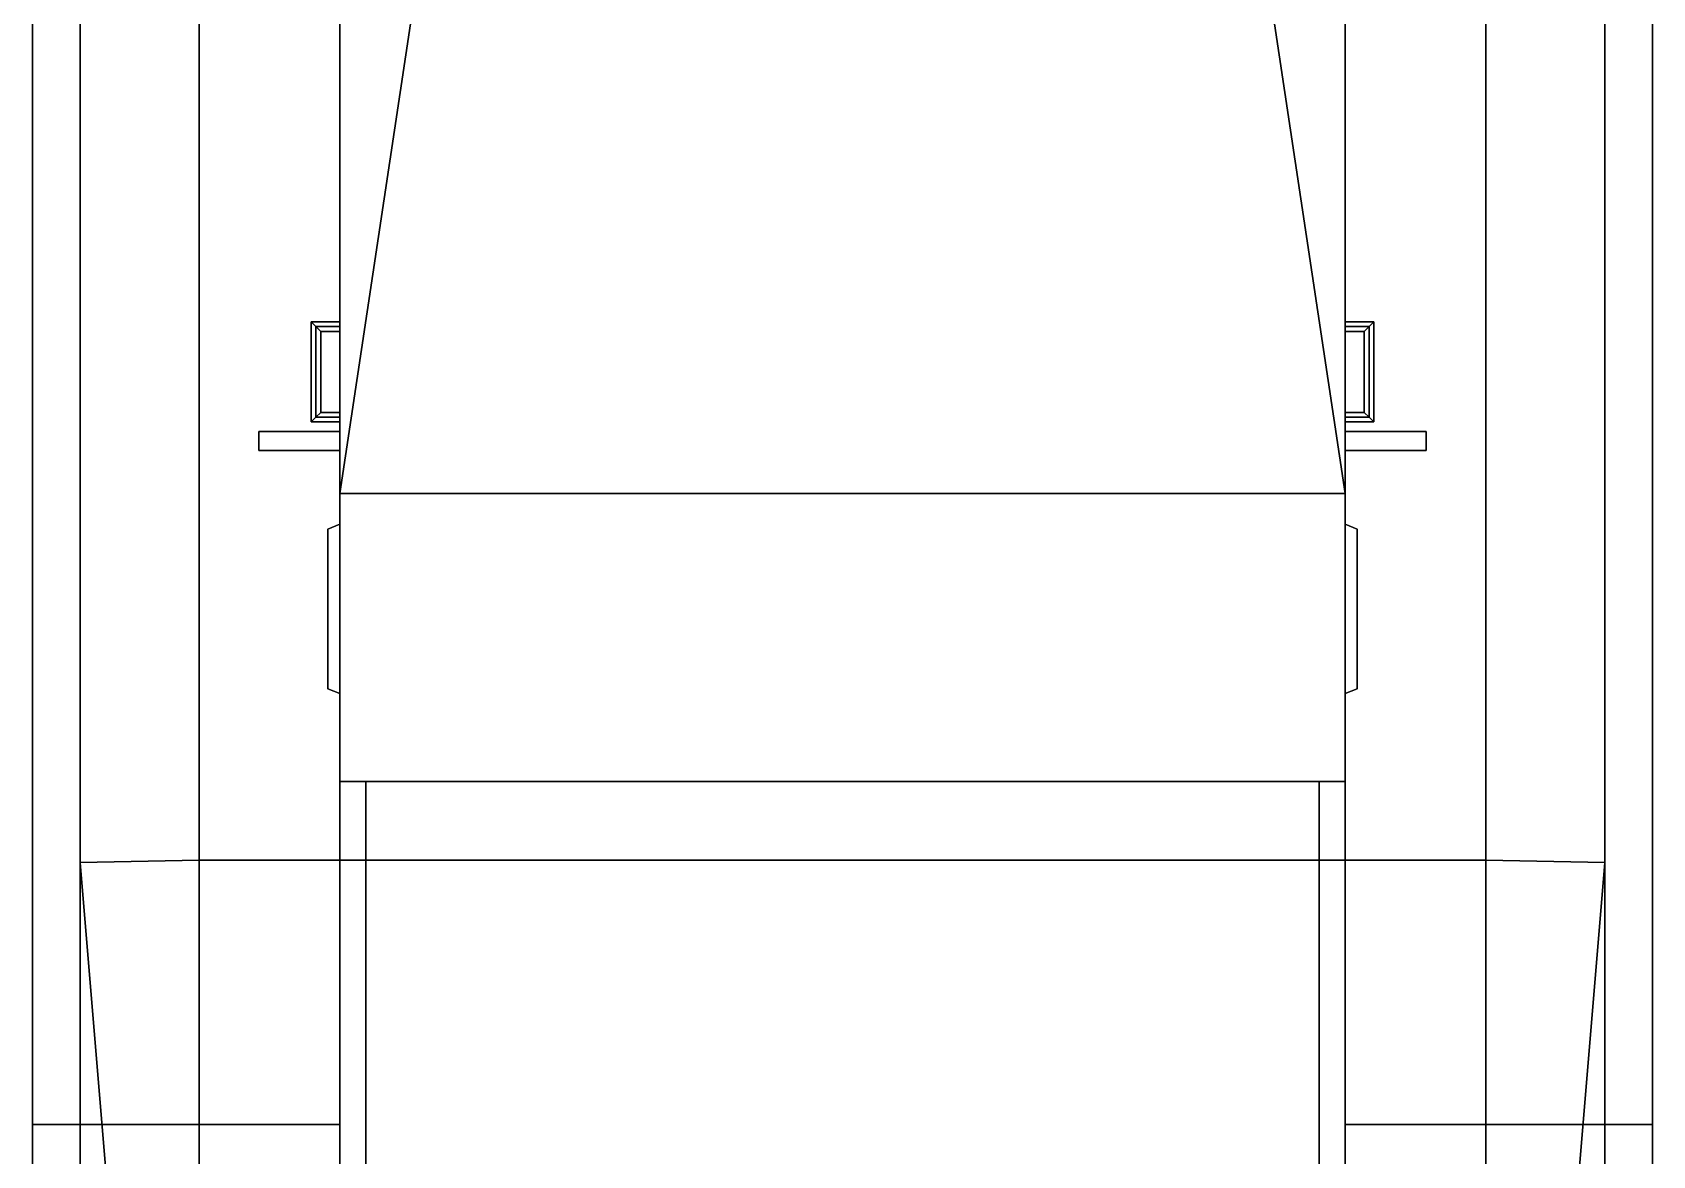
# Model space of a CAD drawing. Extents: x -3.4 to 3.4, y -22.9 to 23.6.
# Drawn here: x -3.4 to 3.4, y -8.42 to -3.71 of the extents above; entities that cross this region are included whole.
import ezdxf

# ---------------------------------------------------------------- set-up
doc = ezdxf.new("R2010")
doc.units = 0
doc.layers.get('0').update_dxf_attribs({"linetype": 'CONTINUOUS'})
doc.layers.add('SUPERSTRUCTURE', color=3, linetype='CONTINUOUS')

msp = doc.modelspace()

# ---------------------------------------------------------------- linework, layer by layer
for points in [[(-2.7, 12.33, -1.51), (-2.7, -7.18, -1.51), (-3.2, -7.19, -1.26), (-3.2, 10.5, -1.26)], [(2.7, 12.33, -1.51), (2.7, -7.18, -1.51), (-2.7, -7.18, -1.51), (-2.7, 12.33, -1.51)], [(3.2, 10.5, -1.26), (3.2, -7.19, -1.26), (2.7, -7.18, -1.51), (2.7, 12.33, -1.51)], [(-3.2, 10.5, 0.58), (-3.2, -8.29, 0.86), (-3.4, -8.29, 0.86), (-3.4, 10.5, 0.58)], [(-3.4, 10.5, 0.78), (-3.4, -8.29, 1.06), (-3.2, -8.29, 1.06), (-3.2, 10.5, 0.78)], [(-3.4, 10.5, 0.58), (-3.4, -8.29, 0.86), (-3.4, -8.29, 1.06), (-3.4, 10.5, 0.78)], [(-3.2, 10.5), (-3.2, -8.29), (-3.2, -8.29, 0.86), (-3.2, 10.5, 0.58)], [(-3.2, 10.5, 0.82), (-3.2, -8.29, 1.1), (-2.11, -8.29, 1.1), (-2.11, 10.5, 0.82)], [(-3.2, -7.19, -1.26), (-3.2, -8.29), (-3.2, 10.5), (-3.2, 10.5, -1.26)], [(-3.2, 10.5, 0.78), (-3.2, -8.29, 1.06), (-3.2, -8.29, 1.1), (-3.2, 10.5, 0.82)], [(2.11, 10.5, 0.82), (2.11, -8.29, 1.1), (3.2, -8.29, 1.1), (3.2, 10.5, 0.82)], [(3.2, -8.29, 0.86), (3.2, -8.29), (3.2, 10.5), (3.2, 10.5, 0.58)], [(3.4, 10.5, 0.58), (3.4, -8.29, 0.86), (3.2, -8.29, 0.86), (3.2, 10.5, 0.58)], [(3.2, 10.5, 0.78), (3.2, -8.29, 1.06), (3.4, -8.29, 1.06), (3.4, 10.5, 0.78)], [(3.2, 10.5), (3.2, -8.29), (3.2, -7.19, -1.26), (3.2, 10.5, -1.26)], [(3.2, 10.5, 0.82), (3.2, -8.29, 1.1), (3.2, -8.29, 1.06), (3.2, 10.5, 0.78)], [(3.4, -8.29, 1.06), (3.4, -8.29, 0.86), (3.4, 10.5, 0.58), (3.4, 10.5, 0.78)], [(-2.21, -4.94, 2.51), (-2.23, -4.92, 2.53), (-2.11, -4.92, 2.53), (-2.11, -4.94, 2.51)], [(-2.23, -4.92, 2.53), (-2.21, -4.94, 2.51), (-2.21, -5.32, 2.51), (-2.23, -5.34, 2.53)], [(-2.23, -4.92, 2.33), (-2.21, -4.94, 2.31), (-2.21, -5.32, 2.31), (-2.23, -5.34, 2.33)], [(-2.21, -4.94, 2.35), (-2.23, -4.92, 2.33), (-2.23, -5.34, 2.33), (-2.21, -5.32, 2.35)], [(-2.23, -4.92, 2.33), (-2.21, -4.94, 2.35), (-2.11, -4.94, 2.35), (-2.11, -4.92, 2.33)], [(-2.21, -4.94, 2.31), (-2.23, -4.92, 2.33), (-2.11, -4.92, 2.33), (-2.11, -4.94, 2.31)], [(-2.23, -4.92, 2.73), (-2.21, -4.94, 2.71), (-2.21, -5.32, 2.71), (-2.23, -5.34, 2.73)], [(-2.21, -4.94, 2.75), (-2.23, -4.92, 2.73), (-2.23, -5.34, 2.73), (-2.21, -5.32, 2.75)], [(-2.23, -4.92, 2.73), (-2.21, -4.94, 2.75), (-2.11, -4.94, 2.75), (-2.11, -4.92, 2.73)], [(-2.21, -4.94, 2.71), (-2.23, -4.92, 2.73), (-2.11, -4.92, 2.73), (-2.11, -4.94, 2.71)], [(-2.23, -4.92, 2.53), (-2.21, -4.94, 2.55), (-2.11, -4.94, 2.55), (-2.11, -4.92, 2.53)], [(-2.21, -4.94, 2.55), (-2.23, -4.92, 2.53), (-2.23, -5.34, 2.53), (-2.21, -5.32, 2.55)], [(-2.21, -4.94, 2.91), (-2.23, -4.92, 2.93), (-2.11, -4.92, 2.93), (-2.11, -4.94, 2.91)], [(-2.23, -4.92, 2.93), (-2.21, -4.94, 2.95), (-2.11, -4.94, 2.95), (-2.11, -4.92, 2.93)], [(-2.21, -4.94, 2.95), (-2.23, -4.92, 2.93), (-2.23, -5.34, 2.93), (-2.21, -5.32, 2.95)], [(-2.23, -4.92, 2.93), (-2.21, -4.94, 2.91), (-2.21, -5.32, 2.91), (-2.23, -5.34, 2.93)], [(-2.23, -4.92, 1.73), (-2.21, -4.94, 1.71), (-2.21, -5.32, 1.71), (-2.23, -5.34, 1.73)], [(-2.21, -4.94, 1.71), (-2.23, -4.92, 1.73), (-2.11, -4.92, 1.73), (-2.11, -4.94, 1.71)], [(-2.21, -4.94, 1.51), (-2.23, -4.92, 1.53), (-2.11, -4.92, 1.53), (-2.11, -4.94, 1.51)], [(-2.23, -4.92, 1.53), (-2.21, -4.94, 1.55), (-2.11, -4.94, 1.55), (-2.11, -4.92, 1.53)], [(-2.21, -4.94, 1.55), (-2.23, -4.92, 1.53), (-2.23, -5.34, 1.53), (-2.21, -5.32, 1.55)], [(-2.23, -4.92, 1.53), (-2.21, -4.94, 1.51), (-2.21, -5.32, 1.51), (-2.23, -5.34, 1.53)], [(-2.23, -4.92, 2.13), (-2.21, -4.94, 2.11), (-2.21, -5.32, 2.11), (-2.23, -5.34, 2.13)], [(-2.21, -4.94, 2.15), (-2.23, -4.92, 2.13), (-2.23, -5.34, 2.13), (-2.21, -5.32, 2.15)], [(-2.23, -4.92, 2.13), (-2.21, -4.94, 2.15), (-2.11, -4.94, 2.15), (-2.11, -4.92, 2.13)], [(-2.21, -4.94, 2.11), (-2.23, -4.92, 2.13), (-2.11, -4.92, 2.13), (-2.11, -4.94, 2.11)], [(-2.21, -4.94, 1.75), (-2.23, -4.92, 1.73), (-2.23, -5.34, 1.73), (-2.21, -5.32, 1.75)], [(-2.23, -4.92, 1.73), (-2.21, -4.94, 1.75), (-2.11, -4.94, 1.75), (-2.11, -4.92, 1.73)], [(-2.21, -4.94, 1.91), (-2.23, -4.92, 1.93), (-2.11, -4.92, 1.93), (-2.11, -4.94, 1.91)], [(-2.23, -4.92, 1.93), (-2.21, -4.94, 1.95), (-2.11, -4.94, 1.95), (-2.11, -4.92, 1.93)], [(-2.21, -4.94, 1.95), (-2.23, -4.92, 1.93), (-2.23, -5.34, 1.93), (-2.21, -5.32, 1.95)], [(-2.23, -4.92, 1.93), (-2.21, -4.94, 1.91), (-2.21, -5.32, 1.91), (-2.23, -5.34, 1.93)], [(-2.23, -4.92, 1.33), (-2.21, -4.94, 1.31), (-2.21, -5.32, 1.31), (-2.23, -5.34, 1.33)], [(-2.21, -4.94, 1.35), (-2.23, -4.92, 1.33), (-2.23, -5.34, 1.33), (-2.21, -5.32, 1.35)], [(-2.23, -4.92, 1.33), (-2.21, -4.94, 1.35), (-2.11, -4.94, 1.35), (-2.11, -4.92, 1.33)], [(-2.21, -4.94, 1.31), (-2.23, -4.92, 1.33), (-2.11, -4.92, 1.33), (-2.11, -4.94, 1.31)], [(-2.21, -4.94, 1.11), (-2.23, -4.92, 1.13), (-2.11, -4.92, 1.13), (-2.11, -4.94, 1.11)], [(-2.23, -4.92, 1.13), (-2.21, -4.94, 1.15), (-2.11, -4.94, 1.15), (-2.11, -4.92, 1.13)], [(-2.21, -4.94, 1.15), (-2.23, -4.92, 1.13), (-2.23, -5.34, 1.13), (-2.21, -5.32, 1.15)], [(-2.23, -4.92, 1.13), (-2.21, -4.94, 1.11), (-2.21, -5.32, 1.11), (-2.23, -5.34, 1.13)], [(-2.19, -4.96, 2.53), (-2.21, -4.94, 2.51), (-2.11, -4.94, 2.51), (-2.11, -4.96, 2.53)], [(-2.21, -4.94, 2.51), (-2.19, -4.96, 2.53), (-2.19, -5.3, 2.53), (-2.21, -5.32, 2.51)], [(-2.21, -4.94, 2.31), (-2.19, -4.96, 2.33), (-2.19, -5.3, 2.33), (-2.21, -5.32, 2.31)], [(-2.19, -4.96, 2.33), (-2.21, -4.94, 2.35), (-2.21, -5.32, 2.35), (-2.19, -5.3, 2.33)], [(-2.21, -4.94, 2.35), (-2.19, -4.96, 2.33), (-2.11, -4.96, 2.33), (-2.11, -4.94, 2.35)], [(-2.19, -4.96, 2.33), (-2.21, -4.94, 2.31), (-2.11, -4.94, 2.31), (-2.11, -4.96, 2.33)], [(-2.21, -4.94, 2.71), (-2.19, -4.96, 2.73), (-2.19, -5.3, 2.73), (-2.21, -5.32, 2.71)], [(-2.19, -4.96, 2.73), (-2.21, -4.94, 2.75), (-2.21, -5.32, 2.75), (-2.19, -5.3, 2.73)], [(-2.21, -4.94, 2.75), (-2.19, -4.96, 2.73), (-2.11, -4.96, 2.73), (-2.11, -4.94, 2.75)], [(-2.19, -4.96, 2.73), (-2.21, -4.94, 2.71), (-2.11, -4.94, 2.71), (-2.11, -4.96, 2.73)], [(-2.21, -4.94, 2.55), (-2.19, -4.96, 2.53), (-2.11, -4.96, 2.53), (-2.11, -4.94, 2.55)], [(-2.19, -4.96, 2.53), (-2.21, -4.94, 2.55), (-2.21, -5.32, 2.55), (-2.19, -5.3, 2.53)], [(-2.19, -4.96, 2.93), (-2.21, -4.94, 2.91), (-2.11, -4.94, 2.91), (-2.11, -4.96, 2.93)], [(-2.21, -4.94, 2.95), (-2.19, -4.96, 2.93), (-2.11, -4.96, 2.93), (-2.11, -4.94, 2.95)], [(-2.19, -4.96, 2.93), (-2.21, -4.94, 2.95), (-2.21, -5.32, 2.95), (-2.19, -5.3, 2.93)], [(-2.21, -4.94, 2.91), (-2.19, -4.96, 2.93), (-2.19, -5.3, 2.93), (-2.21, -5.32, 2.91)], [(-2.21, -4.94, 1.71), (-2.19, -4.96, 1.73), (-2.19, -5.3, 1.73), (-2.21, -5.32, 1.71)], [(-2.19, -4.96, 1.73), (-2.21, -4.94, 1.71), (-2.11, -4.94, 1.71), (-2.11, -4.96, 1.73)], [(-2.19, -4.96, 1.53), (-2.21, -4.94, 1.51), (-2.11, -4.94, 1.51), (-2.11, -4.96, 1.53)], [(-2.21, -4.94, 1.55), (-2.19, -4.96, 1.53), (-2.11, -4.96, 1.53), (-2.11, -4.94, 1.55)], [(-2.19, -4.96, 1.53), (-2.21, -4.94, 1.55), (-2.21, -5.32, 1.55), (-2.19, -5.3, 1.53)], [(-2.21, -4.94, 1.51), (-2.19, -4.96, 1.53), (-2.19, -5.3, 1.53), (-2.21, -5.32, 1.51)], [(-2.21, -4.94, 2.11), (-2.19, -4.96, 2.13), (-2.19, -5.3, 2.13), (-2.21, -5.32, 2.11)], [(-2.19, -4.96, 2.13), (-2.21, -4.94, 2.15), (-2.21, -5.32, 2.15), (-2.19, -5.3, 2.13)], [(-2.21, -4.94, 2.15), (-2.19, -4.96, 2.13), (-2.11, -4.96, 2.13), (-2.11, -4.94, 2.15)], [(-2.19, -4.96, 2.13), (-2.21, -4.94, 2.11), (-2.11, -4.94, 2.11), (-2.11, -4.96, 2.13)], [(-2.19, -4.96, 1.73), (-2.21, -4.94, 1.75), (-2.21, -5.32, 1.75), (-2.19, -5.3, 1.73)], [(-2.21, -4.94, 1.75), (-2.19, -4.96, 1.73), (-2.11, -4.96, 1.73), (-2.11, -4.94, 1.75)], [(-2.19, -4.96, 1.93), (-2.21, -4.94, 1.91), (-2.11, -4.94, 1.91), (-2.11, -4.96, 1.93)], [(-2.21, -4.94, 1.95), (-2.19, -4.96, 1.93), (-2.11, -4.96, 1.93), (-2.11, -4.94, 1.95)], [(-2.19, -4.96, 1.93), (-2.21, -4.94, 1.95), (-2.21, -5.32, 1.95), (-2.19, -5.3, 1.93)], [(-2.21, -4.94, 1.91), (-2.19, -4.96, 1.93), (-2.19, -5.3, 1.93), (-2.21, -5.32, 1.91)], [(-2.21, -4.94, 1.31), (-2.19, -4.96, 1.33), (-2.19, -5.3, 1.33), (-2.21, -5.32, 1.31)], [(-2.19, -4.96, 1.33), (-2.21, -4.94, 1.35), (-2.21, -5.32, 1.35), (-2.19, -5.3, 1.33)], [(-2.21, -4.94, 1.35), (-2.19, -4.96, 1.33), (-2.11, -4.96, 1.33), (-2.11, -4.94, 1.35)], [(-2.19, -4.96, 1.33), (-2.21, -4.94, 1.31), (-2.11, -4.94, 1.31), (-2.11, -4.96, 1.33)], [(-2.19, -4.96, 1.13), (-2.21, -4.94, 1.11), (-2.11, -4.94, 1.11), (-2.11, -4.96, 1.13)], [(-2.21, -4.94, 1.15), (-2.19, -4.96, 1.13), (-2.11, -4.96, 1.13), (-2.11, -4.94, 1.15)], [(-2.19, -4.96, 1.13), (-2.21, -4.94, 1.15), (-2.21, -5.32, 1.15), (-2.19, -5.3, 1.13)], [(-2.21, -4.94, 1.11), (-2.19, -4.96, 1.13), (-2.19, -5.3, 1.13), (-2.21, -5.32, 1.11)], [(2.23, -4.92, 2.53), (2.21, -4.94, 2.51), (2.11, -4.94, 2.51), (2.11, -4.92, 2.53)], [(2.23, -4.92, 1.13), (2.21, -4.94, 1.11), (2.11, -4.94, 1.11), (2.11, -4.92, 1.13)], [(2.21, -4.94, 1.15), (2.23, -4.92, 1.13), (2.11, -4.92, 1.13), (2.11, -4.94, 1.15)], [(2.21, -4.94, 1.35), (2.23, -4.92, 1.33), (2.11, -4.92, 1.33), (2.11, -4.94, 1.35)], [(2.23, -4.92, 1.33), (2.21, -4.94, 1.31), (2.11, -4.94, 1.31), (2.11, -4.92, 1.33)], [(2.23, -4.92, 1.93), (2.21, -4.94, 1.91), (2.11, -4.94, 1.91), (2.11, -4.92, 1.93)], [(2.21, -4.94, 1.95), (2.23, -4.92, 1.93), (2.11, -4.92, 1.93), (2.11, -4.94, 1.95)], [(2.21, -4.94, 1.75), (2.23, -4.92, 1.73), (2.11, -4.92, 1.73), (2.11, -4.94, 1.75)], [(2.21, -4.94, 2.15), (2.23, -4.92, 2.13), (2.11, -4.92, 2.13), (2.11, -4.94, 2.15)], [(2.23, -4.92, 2.13), (2.21, -4.94, 2.11), (2.11, -4.94, 2.11), (2.11, -4.92, 2.13)], [(2.23, -4.92, 1.53), (2.21, -4.94, 1.51), (2.11, -4.94, 1.51), (2.11, -4.92, 1.53)], [(2.21, -4.94, 1.55), (2.23, -4.92, 1.53), (2.11, -4.92, 1.53), (2.11, -4.94, 1.55)], [(2.23, -4.92, 1.73), (2.21, -4.94, 1.71), (2.11, -4.94, 1.71), (2.11, -4.92, 1.73)], [(2.21, -4.94, 2.35), (2.23, -4.92, 2.33), (2.11, -4.92, 2.33), (2.11, -4.94, 2.35)], [(2.23, -4.92, 2.33), (2.21, -4.94, 2.31), (2.11, -4.94, 2.31), (2.11, -4.92, 2.33)], [(2.23, -4.92, 2.93), (2.21, -4.94, 2.91), (2.11, -4.94, 2.91), (2.11, -4.92, 2.93)], [(2.21, -4.94, 2.95), (2.23, -4.92, 2.93), (2.11, -4.92, 2.93), (2.11, -4.94, 2.95)], [(2.21, -4.94, 2.55), (2.23, -4.92, 2.53), (2.11, -4.92, 2.53), (2.11, -4.94, 2.55)], [(2.21, -4.94, 2.75), (2.23, -4.92, 2.73), (2.11, -4.92, 2.73), (2.11, -4.94, 2.75)], [(2.23, -4.92, 2.73), (2.21, -4.94, 2.71), (2.11, -4.94, 2.71), (2.11, -4.92, 2.73)], [(2.21, -4.94, 2.51), (2.19, -4.96, 2.53), (2.11, -4.96, 2.53), (2.11, -4.94, 2.51)], [(2.21, -4.94, 1.11), (2.19, -4.96, 1.13), (2.11, -4.96, 1.13), (2.11, -4.94, 1.11)], [(2.19, -4.96, 1.13), (2.21, -4.94, 1.15), (2.11, -4.94, 1.15), (2.11, -4.96, 1.13)], [(2.19, -4.96, 1.33), (2.21, -4.94, 1.35), (2.11, -4.94, 1.35), (2.11, -4.96, 1.33)], [(2.21, -4.94, 1.31), (2.19, -4.96, 1.33), (2.11, -4.96, 1.33), (2.11, -4.94, 1.31)], [(2.21, -4.94, 1.91), (2.19, -4.96, 1.93), (2.11, -4.96, 1.93), (2.11, -4.94, 1.91)], [(2.19, -4.96, 1.93), (2.21, -4.94, 1.95), (2.11, -4.94, 1.95), (2.11, -4.96, 1.93)], [(2.19, -4.96, 1.73), (2.21, -4.94, 1.75), (2.11, -4.94, 1.75), (2.11, -4.96, 1.73)], [(2.19, -4.96, 2.13), (2.21, -4.94, 2.15), (2.11, -4.94, 2.15), (2.11, -4.96, 2.13)], [(2.21, -4.94, 2.11), (2.19, -4.96, 2.13), (2.11, -4.96, 2.13), (2.11, -4.94, 2.11)], [(2.21, -4.94, 1.51), (2.19, -4.96, 1.53), (2.11, -4.96, 1.53), (2.11, -4.94, 1.51)], [(2.19, -4.96, 1.53), (2.21, -4.94, 1.55), (2.11, -4.94, 1.55), (2.11, -4.96, 1.53)], [(2.21, -4.94, 1.71), (2.19, -4.96, 1.73), (2.11, -4.96, 1.73), (2.11, -4.94, 1.71)], [(2.19, -4.96, 2.33), (2.21, -4.94, 2.35), (2.11, -4.94, 2.35), (2.11, -4.96, 2.33)], [(2.21, -4.94, 2.31), (2.19, -4.96, 2.33), (2.11, -4.96, 2.33), (2.11, -4.94, 2.31)], [(2.21, -4.94, 2.91), (2.19, -4.96, 2.93), (2.11, -4.96, 2.93), (2.11, -4.94, 2.91)], [(2.19, -4.96, 2.93), (2.21, -4.94, 2.95), (2.11, -4.94, 2.95), (2.11, -4.96, 2.93)], [(2.19, -4.96, 2.53), (2.21, -4.94, 2.55), (2.11, -4.94, 2.55), (2.11, -4.96, 2.53)], [(2.19, -4.96, 2.73), (2.21, -4.94, 2.75), (2.11, -4.94, 2.75), (2.11, -4.96, 2.73)], [(2.21, -4.94, 2.71), (2.19, -4.96, 2.73), (2.11, -4.96, 2.73), (2.11, -4.94, 2.71)], [(2.21, -5.32, 2.51), (2.19, -5.3, 2.53), (2.19, -4.96, 2.53), (2.21, -4.94, 2.51)], [(2.21, -5.32, 1.11), (2.19, -5.3, 1.13), (2.19, -4.96, 1.13), (2.21, -4.94, 1.11)], [(2.19, -5.3, 1.13), (2.21, -5.32, 1.15), (2.21, -4.94, 1.15), (2.19, -4.96, 1.13)], [(2.19, -5.3, 1.33), (2.21, -5.32, 1.35), (2.21, -4.94, 1.35), (2.19, -4.96, 1.33)], [(2.21, -5.32, 1.31), (2.19, -5.3, 1.33), (2.19, -4.96, 1.33), (2.21, -4.94, 1.31)], [(2.21, -5.32, 1.91), (2.19, -5.3, 1.93), (2.19, -4.96, 1.93), (2.21, -4.94, 1.91)], [(2.19, -5.3, 1.93), (2.21, -5.32, 1.95), (2.21, -4.94, 1.95), (2.19, -4.96, 1.93)], [(2.19, -5.3, 1.73), (2.21, -5.32, 1.75), (2.21, -4.94, 1.75), (2.19, -4.96, 1.73)], [(2.19, -5.3, 2.13), (2.21, -5.32, 2.15), (2.21, -4.94, 2.15), (2.19, -4.96, 2.13)], [(2.21, -5.32, 2.11), (2.19, -5.3, 2.13), (2.19, -4.96, 2.13), (2.21, -4.94, 2.11)], [(2.21, -5.32, 1.51), (2.19, -5.3, 1.53), (2.19, -4.96, 1.53), (2.21, -4.94, 1.51)], [(2.19, -5.3, 1.53), (2.21, -5.32, 1.55), (2.21, -4.94, 1.55), (2.19, -4.96, 1.53)], [(2.21, -5.32, 1.71), (2.19, -5.3, 1.73), (2.19, -4.96, 1.73), (2.21, -4.94, 1.71)], [(2.19, -5.3, 2.33), (2.21, -5.32, 2.35), (2.21, -4.94, 2.35), (2.19, -4.96, 2.33)], [(2.21, -5.32, 2.31), (2.19, -5.3, 2.33), (2.19, -4.96, 2.33), (2.21, -4.94, 2.31)], [(2.21, -5.32, 2.91), (2.19, -5.3, 2.93), (2.19, -4.96, 2.93), (2.21, -4.94, 2.91)], [(2.19, -5.3, 2.93), (2.21, -5.32, 2.95), (2.21, -4.94, 2.95), (2.19, -4.96, 2.93)], [(2.19, -5.3, 2.53), (2.21, -5.32, 2.55), (2.21, -4.94, 2.55), (2.19, -4.96, 2.53)], [(2.19, -5.3, 2.73), (2.21, -5.32, 2.75), (2.21, -4.94, 2.75), (2.19, -4.96, 2.73)], [(2.21, -5.32, 2.71), (2.19, -5.3, 2.73), (2.19, -4.96, 2.73), (2.21, -4.94, 2.71)], [(2.23, -5.34, 2.53), (2.21, -5.32, 2.51), (2.21, -4.94, 2.51), (2.23, -4.92, 2.53)], [(2.23, -5.34, 1.13), (2.21, -5.32, 1.11), (2.21, -4.94, 1.11), (2.23, -4.92, 1.13)], [(2.21, -5.32, 1.15), (2.23, -5.34, 1.13), (2.23, -4.92, 1.13), (2.21, -4.94, 1.15)], [(2.21, -5.32, 1.35), (2.23, -5.34, 1.33), (2.23, -4.92, 1.33), (2.21, -4.94, 1.35)], [(2.23, -5.34, 1.33), (2.21, -5.32, 1.31), (2.21, -4.94, 1.31), (2.23, -4.92, 1.33)], [(2.23, -5.34, 1.93), (2.21, -5.32, 1.91), (2.21, -4.94, 1.91), (2.23, -4.92, 1.93)], [(2.21, -5.32, 1.95), (2.23, -5.34, 1.93), (2.23, -4.92, 1.93), (2.21, -4.94, 1.95)], [(2.21, -5.32, 1.75), (2.23, -5.34, 1.73), (2.23, -4.92, 1.73), (2.21, -4.94, 1.75)], [(2.21, -5.32, 2.15), (2.23, -5.34, 2.13), (2.23, -4.92, 2.13), (2.21, -4.94, 2.15)], [(2.23, -5.34, 2.13), (2.21, -5.32, 2.11), (2.21, -4.94, 2.11), (2.23, -4.92, 2.13)], [(2.23, -5.34, 1.53), (2.21, -5.32, 1.51), (2.21, -4.94, 1.51), (2.23, -4.92, 1.53)], [(2.21, -5.32, 1.55), (2.23, -5.34, 1.53), (2.23, -4.92, 1.53), (2.21, -4.94, 1.55)], [(2.23, -5.34, 1.73), (2.21, -5.32, 1.71), (2.21, -4.94, 1.71), (2.23, -4.92, 1.73)], [(2.21, -5.32, 2.35), (2.23, -5.34, 2.33), (2.23, -4.92, 2.33), (2.21, -4.94, 2.35)], [(2.23, -5.34, 2.33), (2.21, -5.32, 2.31), (2.21, -4.94, 2.31), (2.23, -4.92, 2.33)], [(2.23, -5.34, 2.93), (2.21, -5.32, 2.91), (2.21, -4.94, 2.91), (2.23, -4.92, 2.93)], [(2.21, -5.32, 2.95), (2.23, -5.34, 2.93), (2.23, -4.92, 2.93), (2.21, -4.94, 2.95)], [(2.21, -5.32, 2.55), (2.23, -5.34, 2.53), (2.23, -4.92, 2.53), (2.21, -4.94, 2.55)], [(2.21, -5.32, 2.75), (2.23, -5.34, 2.73), (2.23, -4.92, 2.73), (2.21, -4.94, 2.75)], [(2.23, -5.34, 2.73), (2.21, -5.32, 2.71), (2.21, -4.94, 2.71), (2.23, -4.92, 2.73)], [(-2.21, -5.32, 2.51), (-2.19, -5.3, 2.53), (-2.11, -5.3, 2.53), (-2.11, -5.32, 2.51)], [(-2.21, -5.32, 2.31), (-2.19, -5.3, 2.33), (-2.11, -5.3, 2.33), (-2.11, -5.32, 2.31)], [(-2.19, -5.3, 2.33), (-2.21, -5.32, 2.35), (-2.11, -5.32, 2.35), (-2.11, -5.3, 2.33)], [(-2.21, -5.32, 2.71), (-2.19, -5.3, 2.73), (-2.11, -5.3, 2.73), (-2.11, -5.32, 2.71)], [(-2.19, -5.3, 2.73), (-2.21, -5.32, 2.75), (-2.11, -5.32, 2.75), (-2.11, -5.3, 2.73)], [(-2.19, -5.3, 2.53), (-2.21, -5.32, 2.55), (-2.11, -5.32, 2.55), (-2.11, -5.3, 2.53)], [(-2.19, -5.3, 2.93), (-2.21, -5.32, 2.95), (-2.11, -5.32, 2.95), (-2.11, -5.3, 2.93)], [(-2.21, -5.32, 2.91), (-2.19, -5.3, 2.93), (-2.11, -5.3, 2.93), (-2.11, -5.32, 2.91)], [(-2.21, -5.32, 1.71), (-2.19, -5.3, 1.73), (-2.11, -5.3, 1.73), (-2.11, -5.32, 1.71)], [(-2.19, -5.3, 1.53), (-2.21, -5.32, 1.55), (-2.11, -5.32, 1.55), (-2.11, -5.3, 1.53)], [(-2.21, -5.32, 1.51), (-2.19, -5.3, 1.53), (-2.11, -5.3, 1.53), (-2.11, -5.32, 1.51)], [(-2.21, -5.32, 2.11), (-2.19, -5.3, 2.13), (-2.11, -5.3, 2.13), (-2.11, -5.32, 2.11)], [(-2.19, -5.3, 2.13), (-2.21, -5.32, 2.15), (-2.11, -5.32, 2.15), (-2.11, -5.3, 2.13)], [(-2.19, -5.3, 1.73), (-2.21, -5.32, 1.75), (-2.11, -5.32, 1.75), (-2.11, -5.3, 1.73)], [(-2.19, -5.3, 1.93), (-2.21, -5.32, 1.95), (-2.11, -5.32, 1.95), (-2.11, -5.3, 1.93)], [(-2.21, -5.32, 1.91), (-2.19, -5.3, 1.93), (-2.11, -5.3, 1.93), (-2.11, -5.32, 1.91)], [(-2.21, -5.32, 1.31), (-2.19, -5.3, 1.33), (-2.11, -5.3, 1.33), (-2.11, -5.32, 1.31)], [(-2.19, -5.3, 1.33), (-2.21, -5.32, 1.35), (-2.11, -5.32, 1.35), (-2.11, -5.3, 1.33)], [(-2.19, -5.3, 1.13), (-2.21, -5.32, 1.15), (-2.11, -5.32, 1.15), (-2.11, -5.3, 1.13)], [(-2.21, -5.32, 1.11), (-2.19, -5.3, 1.13), (-2.11, -5.3, 1.13), (-2.11, -5.32, 1.11)], [(2.19, -5.3, 2.53), (2.21, -5.32, 2.51), (2.11, -5.32, 2.51), (2.11, -5.3, 2.53)], [(2.21, -5.32, 1.15), (2.19, -5.3, 1.13), (2.11, -5.3, 1.13), (2.11, -5.32, 1.15)], [(2.19, -5.3, 1.13), (2.21, -5.32, 1.11), (2.11, -5.32, 1.11), (2.11, -5.3, 1.13)], [(2.19, -5.3, 1.33), (2.21, -5.32, 1.31), (2.11, -5.32, 1.31), (2.11, -5.3, 1.33)], [(2.21, -5.32, 1.35), (2.19, -5.3, 1.33), (2.11, -5.3, 1.33), (2.11, -5.32, 1.35)], [(2.21, -5.32, 1.95), (2.19, -5.3, 1.93), (2.11, -5.3, 1.93), (2.11, -5.32, 1.95)], [(2.19, -5.3, 1.93), (2.21, -5.32, 1.91), (2.11, -5.32, 1.91), (2.11, -5.3, 1.93)], [(2.21, -5.32, 1.75), (2.19, -5.3, 1.73), (2.11, -5.3, 1.73), (2.11, -5.32, 1.75)], [(2.19, -5.3, 2.13), (2.21, -5.32, 2.11), (2.11, -5.32, 2.11), (2.11, -5.3, 2.13)], [(2.21, -5.32, 2.15), (2.19, -5.3, 2.13), (2.11, -5.3, 2.13), (2.11, -5.32, 2.15)], [(2.21, -5.32, 1.55), (2.19, -5.3, 1.53), (2.11, -5.3, 1.53), (2.11, -5.32, 1.55)], [(2.19, -5.3, 1.53), (2.21, -5.32, 1.51), (2.11, -5.32, 1.51), (2.11, -5.3, 1.53)], [(2.19, -5.3, 1.73), (2.21, -5.32, 1.71), (2.11, -5.32, 1.71), (2.11, -5.3, 1.73)], [(2.19, -5.3, 2.33), (2.21, -5.32, 2.31), (2.11, -5.32, 2.31), (2.11, -5.3, 2.33)], [(2.21, -5.32, 2.35), (2.19, -5.3, 2.33), (2.11, -5.3, 2.33), (2.11, -5.32, 2.35)], [(2.21, -5.32, 2.95), (2.19, -5.3, 2.93), (2.11, -5.3, 2.93), (2.11, -5.32, 2.95)], [(2.19, -5.3, 2.93), (2.21, -5.32, 2.91), (2.11, -5.32, 2.91), (2.11, -5.3, 2.93)], [(2.21, -5.32, 2.55), (2.19, -5.3, 2.53), (2.11, -5.3, 2.53), (2.11, -5.32, 2.55)], [(2.19, -5.3, 2.73), (2.21, -5.32, 2.71), (2.11, -5.32, 2.71), (2.11, -5.3, 2.73)], [(2.21, -5.32, 2.75), (2.19, -5.3, 2.73), (2.11, -5.3, 2.73), (2.11, -5.32, 2.75)], [(-2.23, -5.34, 2.53), (-2.21, -5.32, 2.51), (-2.11, -5.32, 2.51), (-2.11, -5.34, 2.53)], [(-2.23, -5.34, 2.33), (-2.21, -5.32, 2.31), (-2.11, -5.32, 2.31), (-2.11, -5.34, 2.33)], [(-2.21, -5.32, 2.35), (-2.23, -5.34, 2.33), (-2.11, -5.34, 2.33), (-2.11, -5.32, 2.35)], [(-2.23, -5.34, 2.73), (-2.21, -5.32, 2.71), (-2.11, -5.32, 2.71), (-2.11, -5.34, 2.73)], [(-2.21, -5.32, 2.75), (-2.23, -5.34, 2.73), (-2.11, -5.34, 2.73), (-2.11, -5.32, 2.75)], [(-2.21, -5.32, 2.55), (-2.23, -5.34, 2.53), (-2.11, -5.34, 2.53), (-2.11, -5.32, 2.55)], [(-2.21, -5.32, 2.95), (-2.23, -5.34, 2.93), (-2.11, -5.34, 2.93), (-2.11, -5.32, 2.95)], [(-2.23, -5.34, 2.93), (-2.21, -5.32, 2.91), (-2.11, -5.32, 2.91), (-2.11, -5.34, 2.93)], [(-2.23, -5.34, 1.73), (-2.21, -5.32, 1.71), (-2.11, -5.32, 1.71), (-2.11, -5.34, 1.73)], [(-2.21, -5.32, 1.55), (-2.23, -5.34, 1.53), (-2.11, -5.34, 1.53), (-2.11, -5.32, 1.55)], [(-2.23, -5.34, 1.53), (-2.21, -5.32, 1.51), (-2.11, -5.32, 1.51), (-2.11, -5.34, 1.53)], [(-2.23, -5.34, 2.13), (-2.21, -5.32, 2.11), (-2.11, -5.32, 2.11), (-2.11, -5.34, 2.13)], [(-2.21, -5.32, 2.15), (-2.23, -5.34, 2.13), (-2.11, -5.34, 2.13), (-2.11, -5.32, 2.15)], [(-2.21, -5.32, 1.75), (-2.23, -5.34, 1.73), (-2.11, -5.34, 1.73), (-2.11, -5.32, 1.75)], [(-2.21, -5.32, 1.95), (-2.23, -5.34, 1.93), (-2.11, -5.34, 1.93), (-2.11, -5.32, 1.95)], [(-2.23, -5.34, 1.93), (-2.21, -5.32, 1.91), (-2.11, -5.32, 1.91), (-2.11, -5.34, 1.93)], [(-2.23, -5.34, 1.33), (-2.21, -5.32, 1.31), (-2.11, -5.32, 1.31), (-2.11, -5.34, 1.33)], [(-2.21, -5.32, 1.35), (-2.23, -5.34, 1.33), (-2.11, -5.34, 1.33), (-2.11, -5.32, 1.35)], [(-2.21, -5.32, 1.15), (-2.23, -5.34, 1.13), (-2.11, -5.34, 1.13), (-2.11, -5.32, 1.15)], [(-2.23, -5.34, 1.13), (-2.21, -5.32, 1.11), (-2.11, -5.32, 1.11), (-2.11, -5.34, 1.13)], [(2.21, -5.32, 2.51), (2.23, -5.34, 2.53), (2.11, -5.34, 2.53), (2.11, -5.32, 2.51)], [(2.23, -5.34, 1.13), (2.21, -5.32, 1.15), (2.11, -5.32, 1.15), (2.11, -5.34, 1.13)], [(2.21, -5.32, 1.11), (2.23, -5.34, 1.13), (2.11, -5.34, 1.13), (2.11, -5.32, 1.11)], [(2.21, -5.32, 1.31), (2.23, -5.34, 1.33), (2.11, -5.34, 1.33), (2.11, -5.32, 1.31)], [(2.23, -5.34, 1.33), (2.21, -5.32, 1.35), (2.11, -5.32, 1.35), (2.11, -5.34, 1.33)], [(2.23, -5.34, 1.93), (2.21, -5.32, 1.95), (2.11, -5.32, 1.95), (2.11, -5.34, 1.93)], [(2.21, -5.32, 1.91), (2.23, -5.34, 1.93), (2.11, -5.34, 1.93), (2.11, -5.32, 1.91)], [(2.23, -5.34, 1.73), (2.21, -5.32, 1.75), (2.11, -5.32, 1.75), (2.11, -5.34, 1.73)], [(2.21, -5.32, 2.11), (2.23, -5.34, 2.13), (2.11, -5.34, 2.13), (2.11, -5.32, 2.11)], [(2.23, -5.34, 2.13), (2.21, -5.32, 2.15), (2.11, -5.32, 2.15), (2.11, -5.34, 2.13)], [(2.23, -5.34, 1.53), (2.21, -5.32, 1.55), (2.11, -5.32, 1.55), (2.11, -5.34, 1.53)], [(2.21, -5.32, 1.51), (2.23, -5.34, 1.53), (2.11, -5.34, 1.53), (2.11, -5.32, 1.51)], [(2.21, -5.32, 1.71), (2.23, -5.34, 1.73), (2.11, -5.34, 1.73), (2.11, -5.32, 1.71)], [(2.21, -5.32, 2.31), (2.23, -5.34, 2.33), (2.11, -5.34, 2.33), (2.11, -5.32, 2.31)], [(2.23, -5.34, 2.33), (2.21, -5.32, 2.35), (2.11, -5.32, 2.35), (2.11, -5.34, 2.33)], [(2.23, -5.34, 2.93), (2.21, -5.32, 2.95), (2.11, -5.32, 2.95), (2.11, -5.34, 2.93)], [(2.21, -5.32, 2.91), (2.23, -5.34, 2.93), (2.11, -5.34, 2.93), (2.11, -5.32, 2.91)], [(2.23, -5.34, 2.53), (2.21, -5.32, 2.55), (2.11, -5.32, 2.55), (2.11, -5.34, 2.53)], [(2.21, -5.32, 2.71), (2.23, -5.34, 2.73), (2.11, -5.34, 2.73), (2.11, -5.32, 2.71)], [(2.23, -5.34, 2.73), (2.21, -5.32, 2.75), (2.11, -5.32, 2.75), (2.11, -5.34, 2.73)], [(-2.7, -7.18, -1.51), (-2.7, -13.19, -1.09), (-3.2, -7.19, -1.26)], [(-3.2, -18.44), (-3.2, -18.44), (-3.2, -8.29), (-3.2, -7.19, -1.26)], [(-2.7, -13.19, -1.09), (-2.7, -15.25, -0.76), (-3.2, -18.44), (-3.2, -7.19, -1.26)], [(2.7, -7.18, -1.51), (2.7, -13.19, -1.09), (-2.7, -13.19, -1.09), (-2.7, -7.18, -1.51)], [(3.2, -7.19, -1.26), (2.7, -13.19, -1.09), (2.7, -13.19, -1.09), (2.7, -7.18, -1.51)], [(3.2, -7.19, -1.26), (3.2, -18.44), (2.7, -15.25, -0.76), (2.7, -13.19, -1.09)], [(3.2, -8.29), (3.2, -18.44), (3.2, -18.44), (3.2, -7.19, -1.26)], [(-3.2, -8.29, 0.86), (-3.2, -18.44, 2.05), (-3.4, -18.44, 2.05), (-3.4, -8.29, 0.86)], [(-3.4, -8.29, 1.06), (-3.4, -18.44, 2.25), (-3.2, -18.44, 2.25), (-3.2, -8.29, 1.06)], [(-3.4, -8.29, 0.86), (-3.4, -18.44, 2.05), (-3.4, -18.44, 2.25), (-3.4, -8.29, 1.06)], [(-3.2, -8.29), (-3.2, -18.44), (-3.2, -18.44, 2.05), (-3.2, -8.29, 0.86)], [(-3.2, -8.29, 1.1), (-3.2, -18.44, 2.29), (-2.11, -18.44, 2.29), (-2.11, -8.29, 1.1)], [(-3.2, -8.29, 1.06), (-3.2, -18.44, 2.25), (-3.2, -18.44, 2.29), (-3.2, -8.29, 1.1)], [(2.11, -8.29, 1.1), (2.11, -18.44, 2.29), (3.2, -18.44, 2.29), (3.2, -8.29, 1.1)], [(3.2, -18.44, 2.05), (3.2, -18.44), (3.2, -8.29), (3.2, -8.29, 0.86)], [(3.4, -8.29, 0.86), (3.4, -18.44, 2.05), (3.2, -18.44, 2.05), (3.2, -8.29, 0.86)], [(3.2, -8.29, 1.06), (3.2, -18.44, 2.25), (3.4, -18.44, 2.25), (3.4, -8.29, 1.06)], [(3.2, -8.29, 1.1), (3.2, -18.44, 2.29), (3.2, -18.44, 2.25), (3.2, -8.29, 1.06)], [(3.4, -18.44, 2.25), (3.4, -18.44, 2.05), (3.4, -8.29, 0.86), (3.4, -8.29, 1.06)]]:
    msp.add_3dface(points)
at = {"layer": 'SUPERSTRUCTURE'}
for points in [[(-2.11, 6.95, 2.26), (-2.11, 6.24, 2.26), (-2.11, -6.85, 3.04), (-2.11, 10.5, 2.77)], [(-2.11, 6.24, 1.36), (-2.11, 10.5, 0.82), (-2.11, -8.29, 1.1), (-2.11, 0.63, 1.43)], [(2.11, -6.85, 3.04), (2.11, 6.24, 2.26), (2.11, 6.95, 2.26), (2.11, 10.5, 2.77)], [(2.11, 6.95, 1.36), (2.11, 6.24, 1.36), (2.11, -8.29, 1.1), (2.11, 10.5, 0.82)], [(-2.11, 9.01, 2.7932), (-2.11, -5.64, 3.0212), (-0.63, 4.2, 2.868), (-0.63, 5.78, 2.8435)], [(0.63, 4.2, 2.868), (2.11, -5.64, 3.0212), (2.11, 9.01, 2.7932), (0.63, 5.78, 2.8435)], [(-2.11, -6.85, 3.04), (-2.11, 6.24, 2.26), (-2.11, 0.63, 2.33), (-2.11, -6.85, 3.04)], [(2.11, -6.85, 3.04), (2.11, 0.63, 2.33), (2.11, 6.24, 2.26), (2.11, -6.85, 3.04)], [(2.11, 0.63, 1.43), (2.11, -8.29, 1.1), (2.11, -8.29, 1.1), (2.11, 6.24, 1.36)], [(-0.63, 4.2, 2.868), (-2.11, -5.64, 3.0212), (2.11, -5.64, 3.0212), (0.63, 4.2, 2.868)], [(-2.11, -6.85, 3.04), (-2.11, -6.85, 3.04), (-2.11, 0.63, 2.33), (-2.11, -0.08, 2.33)], [(-2.11, -0.08, 1.43), (-2.11, 0.63, 1.43), (-2.11, -8.29, 1.1)], [(2.11, -6.85, 3.04), (2.11, -6.85, 3.04), (2.11, -0.08, 2.33), (2.11, 0.63, 2.33)], [(2.11, 0.63, 1.43), (2.11, -0.08, 1.43), (2.11, -8.29, 1.1)], [(-2.11, -0.08, 2.33), (-2.11, -0.08, 1.43), (-2.11, -5.77, 1.5), (-2.11, -5.77, 2.4)], [(-2.11, -6.85, 3.04), (-2.11, -0.08, 2.33), (-2.11, -5.77, 2.4), (-2.11, -6.85, 3.04)], [(-2.11, -0.08, 1.43), (-2.11, -8.29, 1.1), (-2.11, -8.29, 1.1), (-2.11, -5.77, 1.5)], [(2.11, -5.77, 2.4), (2.11, -5.77, 1.5), (2.11, -0.08, 1.43), (2.11, -0.08, 2.33)], [(2.11, -6.85, 3.04), (2.11, -5.77, 2.4), (2.11, -0.08, 2.33), (2.11, -6.85, 3.04)], [(2.11, -5.77, 1.5), (2.11, -8.29, 1.1), (2.11, -8.29, 1.1), (2.11, -0.08, 1.43)], [(-2.11, -5.46, 2.89), (-2.11, -5.38, 2.89), (-2.45, -5.38, 1.08), (-2.45, -5.46, 1.08)], [(-2.11, -5.38, 2.89), (-2.11, -5.38, 1.0566), (-2.45, -5.38, 1.0566), (-2.45, -5.38, 1.08)], [(-2.45, -5.38, 1.08), (-2.45, -5.38, 1.0566), (-2.45, -5.46, 1.0578), (-2.45, -5.46, 1.08)], [(2.11, -5.38, 2.89), (2.11, -5.46, 2.89), (2.45, -5.46, 1.08), (2.45, -5.38, 1.08)], [(2.45, -5.38, 1.08), (2.45, -5.38, 1.0566), (2.11, -5.38, 1.0566), (2.11, -5.38, 2.89)], [(2.45, -5.46, 1.08), (2.45, -5.46, 1.0578), (2.45, -5.38, 1.0566), (2.45, -5.38, 1.08)], [(-2.45, -5.46, 1.08), (-2.45, -5.46, 1.0578), (-2.11, -5.46, 1.0578), (-2.11, -5.46, 2.89)], [(2.11, -5.46, 2.89), (2.11, -5.46, 1.0578), (2.45, -5.46, 1.0578), (2.45, -5.46, 1.08)], [(-2.11, -5.64, 3.24), (-2.11, -6.85, 3.24), (2.11, -6.85, 3.24), (2.11, -5.64, 3.24)], [(-2.11, -5.64, 3.0212), (-2.11, -5.64, 3.24), (2.11, -5.64, 3.24), (2.11, -5.64, 3.0212)], [(-2.11, -5.64, 3.0212), (-2.11, -6.85, 3.04), (-2.11, -6.85, 3.24), (-2.11, -5.64, 3.24)], [(2.11, -5.64, 3.24), (2.11, -6.85, 3.24), (2.11, -6.85, 3.04), (2.11, -5.64, 3.0212)], [(-2.16, -6.46, 1.52), (-2.16, -5.79, 1.52), (-2.11, -5.77, 1.5), (-2.11, -6.48, 1.5)], [(-2.11, -5.77, 2.4), (-2.11, -5.77, 1.5), (-2.16, -5.79, 1.52), (-2.16, -5.79, 2.38)], [(-2.11, -6.48, 2.4), (-2.11, -5.77, 2.4), (-2.16, -5.79, 2.38), (-2.16, -6.46, 2.38)], [(-2.11, -6.85, 3.04), (-2.11, -6.85, 3.04), (-2.11, -5.77, 2.4), (-2.11, -6.48, 2.4)], [(-2.11, -6.48, 1.5), (-2.11, -5.77, 1.5), (-2.11, -8.29, 1.1)], [(2.16, -5.79, 2.38), (2.16, -5.79, 1.52), (2.11, -5.77, 1.5), (2.11, -5.77, 2.4)], [(2.16, -5.79, 1.52), (2.16, -6.46, 1.52), (2.11, -6.48, 1.5), (2.11, -5.77, 1.5)], [(2.11, -5.77, 2.4), (2.11, -6.48, 2.4), (2.16, -6.46, 2.38), (2.16, -5.79, 2.38)], [(2.11, -6.85, 3.04), (2.11, -6.85, 3.04), (2.11, -6.48, 2.4), (2.11, -5.77, 2.4)], [(2.11, -5.77, 1.5), (2.11, -6.48, 1.5), (2.11, -8.29, 1.1)], [(-2.16, -5.79, 2.38), (-2.16, -5.79, 1.52), (-2.16, -6.46, 1.52), (-2.16, -6.46, 2.38)], [(2.16, -6.46, 2.38), (2.16, -6.46, 1.52), (2.16, -5.79, 1.52), (2.16, -5.79, 2.38)], [(2.11, -6.48, 2.4), (2.11, -6.48, 1.5), (2.16, -6.46, 1.52), (2.16, -6.46, 2.38)], [(-2.16, -6.46, 2.38), (-2.16, -6.46, 1.52), (-2.11, -6.48, 1.5), (-2.11, -6.48, 2.4)], [(-2.11, -6.48, 2.4), (-2.11, -6.48, 1.5), (-2.11, -8.29, 1.1), (-2.11, -6.85, 3.04)], [(2.11, -6.85, 3.04), (2.11, -8.29, 1.1), (2.11, -6.48, 1.5), (2.11, -6.48, 2.4)], [(-2.11, -6.85, 3.04), (-2.11, -18.44, 3.16), (-2, -18.44, 3.16), (-2, -6.85, 3.04)], [(-2.11, -8.29, 1.1), (-2.11, -18.44, 2.29), (-2.11, -18.44, 3.16), (-2.11, -6.85, 3.04)], [(-2.11, -6.85, 3.24), (-2.11, -6.85, 3.04), (2.11, -6.85, 3.04), (2.11, -6.85, 3.24)], [(-2, -6.85, 0.1), (-2, -17, 0.5), (2, -17, 0.5), (2, -6.85, 0.1)], [(-2, -6.85, 3.04), (-2, -18.44, 3.16), (-2, -17, 0.5), (-2, -6.85, 0.1)], [(-2, -6.85, 3.04), (-2, -6.85, 0.1), (2, -6.85, 0.1), (2, -6.85, 3.04)], [(2, -6.85, 3.04), (2, -18.44, 3.16), (2.11, -18.44, 3.16), (2.11, -6.85, 3.04)], [(2, -6.85, 0.1), (2, -17, 0.5), (2, -18.44, 3.16), (2, -6.85, 3.04)], [(2.11, -18.44, 3.16), (2.11, -18.44, 2.29), (2.11, -8.29, 1.1), (2.11, -6.85, 3.04)]]:
    msp.add_3dface(points, dxfattribs=at)

doc.saveas('drawing.dxf')
